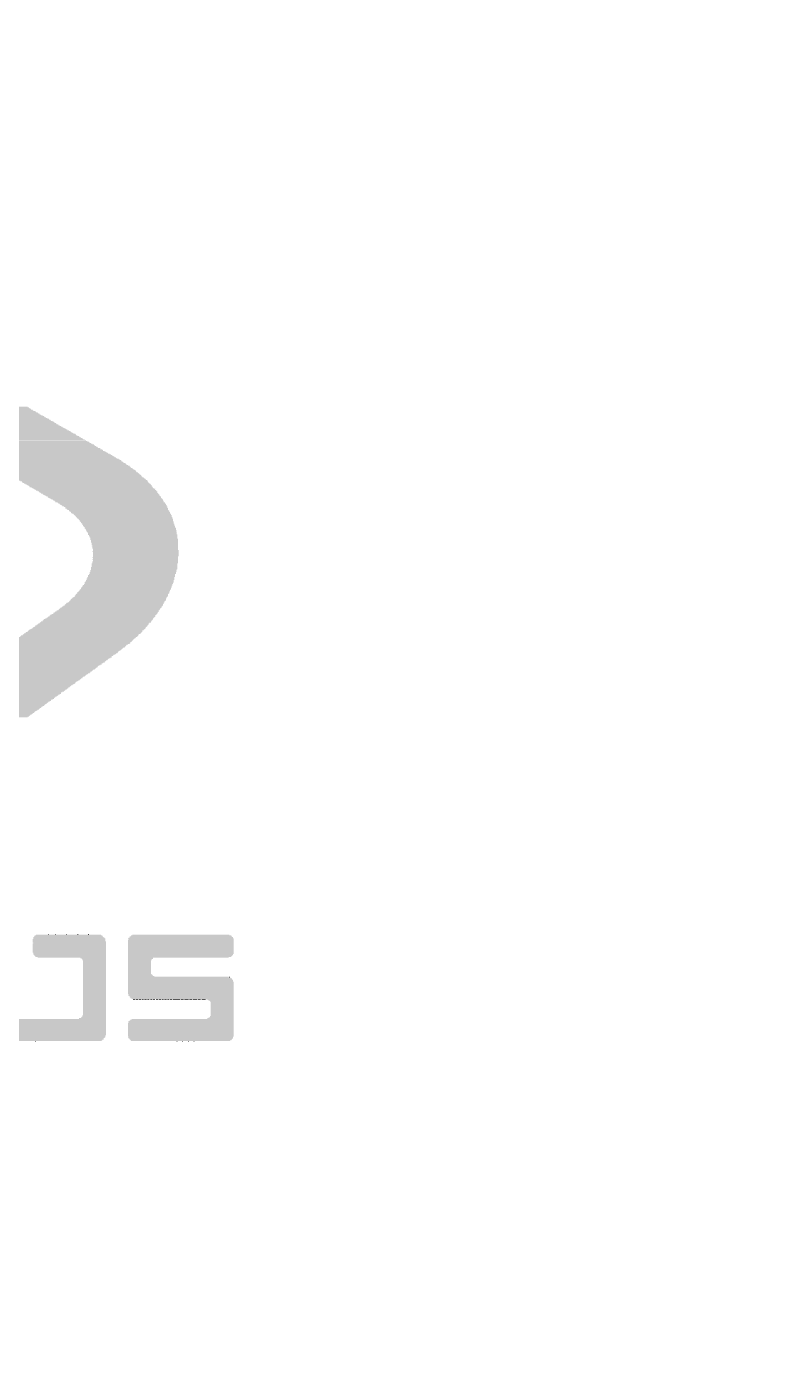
# Model space of a CAD drawing. Extents: x -10 to 136, y -30 to 100.
# Drawn here: x 91.99 to 95.94, y 59.96 to 67.13 of the extents above; entities that cross this region are included whole.
import ezdxf

# ---------------------------------------------------------------- set-up
doc = ezdxf.new("R2010")
doc.units = 0
for name, color, linetype in [('20', 7, 'CONTINUOUS'), ('25', 253, 'CONTINUOUS'), ('49', 253, 'CONTINUOUS')]:
    doc.layers.add(name, color=color, linetype=linetype)

# ---------------------------------------------------------------- blocks, each defined once
blk = doc.blocks.new('RECT')
blk.add_solid([(-0.5, -0.5), (0.5, -0.5), (-0.5, 0.5), (0.5, 0.5)])

msp = doc.modelspace()

# ---------------------------------------------------------------- linework, layer by layer
at = {"layer": '20'}
msp.add_arc((65.024, 49.5402), 47.752, 359.9877, 58.1884, dxfattribs=at)
at = {"layer": '49'}
for radius in [38.2532, 37.9738]:
    msp.add_circle((65.024, 49.53), radius, dxfattribs=at)

# ---------------------------------------------------------------- block references
at = {"layer": '25'}
for p, xscale, yscale in [((91.6324, 65.0951), 0.7162, 0.0038), ((91.6382, 65.0913), 0.7201, 0.0038), ((91.6439, 65.0875), 0.7163, 0.0038), ((91.6515, 65.0837), 0.7163, 0.0038), ((91.6572, 65.0799), 0.7201, 0.0038), ((91.6629, 65.0761), 0.7163, 0.0038), ((91.6724, 65.0723), 0.7201, 0.0038), ((91.6782, 65.0684), 0.7163, 0.0039), ((91.6857, 65.0646), 0.7163, 0.0038), ((91.6896, 65.0608), 0.7163, 0.0038), ((91.6972, 65.057), 0.7163, 0.0038), ((91.7028, 65.0532), 0.7201, 0.0038), ((91.7125, 65.0494), 0.7163, 0.0038), ((91.7182, 65.0456), 0.7201, 0.0038), ((91.7238, 65.0418), 0.7163, 0.0038), ((91.7296, 65.038), 0.7201, 0.0038), ((91.7371, 65.0342), 0.7201, 0.0038), ((91.7448, 65.0303), 0.72, 0.0039), ((91.7525, 65.0265), 0.7201, 0.0038), ((91.7563, 65.0227), 0.7201, 0.0038), ((91.7639, 65.0189), 0.7201, 0.0038), ((91.7715, 65.0151), 0.7201, 0.0038), ((91.7752, 65.0113), 0.7201, 0.0038), ((91.7829, 65.0075), 0.72, 0.0038), ((91.7887, 65.0037), 0.7163, 0.0038), ((91.7944, 64.9999), 0.7201, 0.0038), ((91.802, 64.9961), 0.7201, 0.0038), ((91.8096, 64.9922), 0.7201, 0.0039), ((91.8171, 64.9884), 0.7201, 0.0038), ((91.821, 64.9846), 0.72, 0.0038), ((91.8287, 64.9808), 0.7201, 0.0038), ((91.8363, 64.977), 0.7201, 0.0038), ((91.8439, 64.9732), 0.7201, 0.0038), ((91.8514, 64.9694), 0.7201, 0.0038), ((91.8552, 64.9656), 0.7277, 0.0038), ((91.8629, 64.9618), 0.7201, 0.0038), ((91.8687, 64.958), 0.7239, 0.0038), ((91.8744, 64.9541), 0.7201, 0.0039), ((91.8839, 64.9503), 0.7239, 0.0038), ((91.8895, 64.9465), 0.7201, 0.0038), ((91.8953, 64.9427), 0.7239, 0.0038), ((91.903, 64.9389), 0.7239, 0.0038), ((91.9087, 64.9351), 0.7201, 0.0038), ((91.9163, 64.9313), 0.7201, 0.0038), ((91.922, 64.9275), 0.7239, 0.0038), ((91.9276, 64.9237), 0.7201, 0.0038), ((91.9334, 64.9199), 0.7239, 0.0038), ((91.943, 64.916), 0.7201, 0.0039), ((91.9487, 64.9122), 0.7239, 0.0038), ((91.9563, 64.9084), 0.7239, 0.0038), ((91.9601, 64.9046), 0.7239, 0.0038), ((91.9677, 64.9008), 0.7239, 0.0038), ((91.9754, 64.897), 0.7239, 0.0038), ((91.9811, 64.8932), 0.7277, 0.0038), ((91.9887, 64.8894), 0.7201, 0.0038), ((91.9944, 64.8856), 0.7239, 0.0038), ((92.002, 64.8818), 0.7239, 0.0038), ((92.0058, 64.8779), 0.7239, 0.0039), ((92.0153, 64.8741), 0.7277, 0.0038), ((92.0192, 64.8703), 0.7201, 0.0038), ((92.0268, 64.8665), 0.7277, 0.0038), ((92.0325, 64.8627), 0.7239, 0.0038), ((92.0401, 64.8589), 0.7239, 0.0038), ((92.0477, 64.8551), 0.7239, 0.0038), ((92.0554, 64.8513), 0.7239, 0.0038), ((92.0592, 64.8475), 0.7239, 0.0038), ((92.0667, 64.8437), 0.7239, 0.0038), ((92.0725, 64.8398), 0.7277, 0.0039), ((92.082, 64.836), 0.7239, 0.0038), ((92.0877, 64.8322), 0.7278, 0.0038), ((92.0935, 64.8284), 0.7239, 0.0038), ((92.0992, 64.8246), 0.7277, 0.0038), ((92.1048, 64.8208), 0.7239, 0.0038), ((92.1144, 64.817), 0.7277, 0.0038), ((92.1201, 64.8132), 0.7239, 0.0038), ((92.1258, 64.8094), 0.7278, 0.0038), ((92.1316, 64.8056), 0.7239, 0.0038), ((92.1392, 64.8017), 0.7239, 0.0039), ((92.1449, 64.7979), 0.7201, 0.0038), ((92.1506, 64.7941), 0.7239, 0.0038), ((92.1562, 64.7903), 0.7201, 0.0038), ((92.16, 64.7865), 0.7201, 0.0038), ((92.1677, 64.7827), 0.7201, 0.0038), ((92.1754, 64.7789), 0.7201, 0.0038), ((92.181, 64.7751), 0.7163, 0.0038), ((92.1868, 64.7713), 0.7125, 0.0038), ((92.1925, 64.7675), 0.7163, 0.0038), ((92.1982, 64.7636), 0.7124, 0.0039), ((92.2039, 64.7598), 0.7162, 0.0038), ((92.2116, 64.756), 0.7087, 0.0038), ((92.2154, 64.7522), 0.7087, 0.0038), ((92.2211, 64.7484), 0.7049, 0.0038), ((92.2268, 64.7446), 0.7087, 0.0038), ((92.2325, 64.7408), 0.7048, 0.0038), ((92.2382, 64.737), 0.701, 0.0038), ((92.2439, 64.7332), 0.6972, 0.0038), ((92.2477, 64.7294), 0.6972, 0.0038), ((92.2534, 64.7255), 0.6934, 0.0039), ((92.2592, 64.7217), 0.6897, 0.0038), ((92.2668, 64.7179), 0.6896, 0.0038), ((92.2687, 64.7141), 0.6934, 0.0038), ((92.2763, 64.7103), 0.6858, 0.0038), ((92.2801, 64.7065), 0.6858, 0.0038), ((92.2877, 64.7027), 0.6858, 0.0038), ((92.2915, 64.6989), 0.6782, 0.0038), ((92.2973, 64.6951), 0.6743, 0.0038), ((92.3011, 64.6913), 0.6743, 0.0038), ((92.3068, 64.6874), 0.6706, 0.0039), ((92.3125, 64.6836), 0.6668, 0.0038), ((92.3182, 64.6798), 0.663, 0.0038), ((92.322, 64.676), 0.663, 0.0038), ((92.3259, 64.6722), 0.6553, 0.0038), ((92.3297, 64.6684), 0.6553, 0.0038), ((92.3372, 64.6646), 0.6477, 0.0038), ((92.3411, 64.6608), 0.6477, 0.0038), ((92.3487, 64.657), 0.6477, 0.0038), ((92.3525, 64.6532), 0.64, 0.0038), ((92.3563, 64.6493), 0.64, 0.0039), ((92.3621, 64.6455), 0.6363, 0.0038), ((92.3678, 64.6417), 0.6325, 0.0038), ((92.3715, 64.6379), 0.6249, 0.0038), ((92.3753, 64.6341), 0.6249, 0.0038), ((92.3811, 64.6303), 0.621, 0.0038), ((92.3849, 64.6265), 0.621, 0.0038), ((92.3887, 64.6227), 0.6134, 0.0038), ((92.3944, 64.6189), 0.6096, 0.0038), ((92.4001, 64.6151), 0.6058, 0.0038), ((92.402, 64.6112), 0.602, 0.0039), ((92.4078, 64.6074), 0.5981, 0.0038), ((92.4134, 64.6036), 0.5943, 0.0038), ((92.4192, 64.5998), 0.5905, 0.0038), ((92.4211, 64.596), 0.5867, 0.0038), ((92.4268, 64.5922), 0.583, 0.0038), ((92.4287, 64.5884), 0.5792, 0.0038), ((92.4383, 64.5846), 0.5753, 0.0038), ((92.4402, 64.5808), 0.5715, 0.0038), ((92.4459, 64.577), 0.5677, 0.0038), ((92.4477, 64.5731), 0.5639, 0.0039), ((92.4535, 64.5693), 0.5601, 0.0038), ((92.4554, 64.5655), 0.5563, 0.0038), ((92.4611, 64.5617), 0.5524, 0.0038), ((92.4649, 64.5579), 0.5448, 0.0038), ((92.4668, 64.5541), 0.5486, 0.0038), ((92.4706, 64.5503), 0.541, 0.0038), ((92.4725, 64.5465), 0.5372, 0.0038), ((92.4782, 64.5427), 0.5334, 0.0038), ((92.4801, 64.5389), 0.5372, 0.0038), ((92.4839, 64.535), 0.5296, 0.0039), ((92.4878, 64.5312), 0.5295, 0.0038), ((92.4896, 64.5274), 0.5257, 0.0038), ((92.4954, 64.5236), 0.522, 0.0038), ((92.4973, 64.5198), 0.5182, 0.0038), ((92.5011, 64.516), 0.5182, 0.0038), ((92.503, 64.5122), 0.5144, 0.0038), ((92.5049, 64.5084), 0.5106, 0.0038), ((92.5087, 64.5046), 0.5106, 0.0038), ((92.5106, 64.5008), 0.5068, 0.0038), ((92.5145, 64.4969), 0.5067, 0.0039), ((92.5164, 64.4931), 0.5029, 0.0038), ((92.5183, 64.4893), 0.4991, 0.0038), ((92.5183, 64.4855), 0.4991, 0.0038), ((92.5221, 64.4817), 0.4991, 0.0038), ((92.5239, 64.4779), 0.4953, 0.0038), ((92.5259, 64.4741), 0.4915, 0.0038), ((92.5297, 64.4703), 0.4915, 0.0038), ((92.5297, 64.4665), 0.4915, 0.0038), ((92.5316, 64.4627), 0.4877, 0.0038), ((92.5335, 64.4588), 0.4915, 0.0039), ((92.5354, 64.455), 0.4877, 0.0038), ((92.5373, 64.4512), 0.4839, 0.0038), ((92.5392, 64.4474), 0.4877, 0.0038), ((92.5411, 64.4436), 0.4838, 0.0038), ((92.543, 64.4398), 0.48, 0.0038), ((92.5449, 64.436), 0.4838, 0.0038), ((92.5449, 64.4322), 0.4762, 0.0038), ((92.5468, 64.4284), 0.48, 0.0038), ((92.5487, 64.4246), 0.4762, 0.0038), ((92.5506, 64.4207), 0.4724, 0.0039), ((92.5506, 64.4169), 0.4724, 0.0038), ((92.5525, 64.4131), 0.4762, 0.0038), ((92.5544, 64.4093), 0.4724, 0.0038), ((92.5544, 64.4055), 0.4724, 0.0038), ((92.5563, 64.4017), 0.4686, 0.0038), ((92.5563, 64.3979), 0.4686, 0.0038), ((92.5582, 64.3941), 0.4648, 0.0038), ((92.5602, 64.3903), 0.4687, 0.0038), ((92.5602, 64.3865), 0.4687, 0.0038), ((92.562, 64.3826), 0.4649, 0.0039), ((92.562, 64.3788), 0.4649, 0.0038), ((92.562, 64.375), 0.4649, 0.0038), ((92.562, 64.3712), 0.4649, 0.0038), ((92.564, 64.3674), 0.4611, 0.0038), ((92.564, 64.3636), 0.4611, 0.0038), ((92.564, 64.3598), 0.4611, 0.0038), ((92.564, 64.3522), 0.4611, 0.0038), ((92.5659, 64.356), 0.4572, 0.0038), ((92.5659, 64.3484), 0.4572, 0.0038), ((92.5659, 64.3445), 0.4572, 0.0039), ((92.5659, 64.3407), 0.4572, 0.0038), ((92.5678, 64.3217), 0.461, 0.0038), ((92.5659, 64.2912), 0.4572, 0.0038), ((92.5659, 64.2798), 0.4572, 0.0038), ((92.5678, 64.3369), 0.4534, 0.0038), ((92.5678, 64.3331), 0.4534, 0.0038), ((92.5697, 64.3293), 0.4572, 0.0038), ((92.5697, 64.3255), 0.4572, 0.0038), ((92.5697, 64.3179), 0.4572, 0.0038), ((92.5697, 64.3141), 0.4572, 0.0038), ((92.5697, 64.3103), 0.4572, 0.0038), ((92.5697, 64.3064), 0.4572, 0.0039), ((92.5697, 64.3026), 0.4572, 0.0038), ((92.5697, 64.2988), 0.4572, 0.0038), ((92.5678, 64.295), 0.4534, 0.0038), ((92.5678, 64.2874), 0.4534, 0.0038), ((92.5678, 64.2836), 0.4534, 0.0038), ((92.5678, 64.276), 0.4534, 0.0038), ((92.5525, 64.2112), 0.461, 0.0038), ((92.5525, 64.2074), 0.461, 0.0038), ((92.5525, 64.2036), 0.461, 0.0038), ((92.5563, 64.2226), 0.461, 0.0038), ((92.5544, 64.2188), 0.4572, 0.0038), ((92.5563, 64.215), 0.461, 0.0038), ((92.5601, 64.2379), 0.461, 0.0038), ((92.5601, 64.2341), 0.461, 0.0038), ((92.5601, 64.2302), 0.461, 0.0039), ((92.5582, 64.2264), 0.4572, 0.0038), ((92.562, 64.2569), 0.4572, 0.0038), ((92.562, 64.2531), 0.4572, 0.0038), ((92.562, 64.2493), 0.4572, 0.0038), ((92.562, 64.2455), 0.4572, 0.0038), ((92.562, 64.2417), 0.4572, 0.0038), ((92.5659, 64.2683), 0.4572, 0.0039), ((92.5659, 64.2645), 0.4572, 0.0038), ((92.5659, 64.2607), 0.4572, 0.0038), ((92.5678, 64.2722), 0.4534, 0.0038), ((92.5202, 64.1312), 0.4801, 0.0038), ((92.5221, 64.1388), 0.4763, 0.0038), ((92.5221, 64.135), 0.4763, 0.0038), ((92.5259, 64.1426), 0.4763, 0.0038), ((92.5277, 64.1464), 0.4725, 0.0038), ((92.5335, 64.1579), 0.4763, 0.0038), ((92.5316, 64.154), 0.4725, 0.0039), ((92.5316, 64.1502), 0.4725, 0.0038), ((92.5354, 64.1617), 0.4724, 0.0038), ((92.5373, 64.1693), 0.4686, 0.0038), ((92.5373, 64.1655), 0.4686, 0.0038), ((92.5411, 64.1769), 0.4686, 0.0038), ((92.5411, 64.1731), 0.4686, 0.0038), ((92.543, 64.1845), 0.4648, 0.0038), ((92.543, 64.1807), 0.4648, 0.0038), ((92.5468, 64.196), 0.4648, 0.0038), ((92.5468, 64.1921), 0.4648, 0.0039), ((92.5468, 64.1883), 0.4648, 0.0038), ((92.5487, 64.1998), 0.461, 0.0038), ((92.4744, 64.0626), 0.5106, 0.0038), ((92.4764, 64.0664), 0.5067, 0.0038), ((92.4783, 64.0702), 0.5029, 0.0038), ((92.4821, 64.074), 0.5029, 0.0038), ((92.484, 64.0778), 0.4991, 0.0039), ((92.4896, 64.0817), 0.4953, 0.0038), ((92.4916, 64.0855), 0.4991, 0.0038), ((92.4935, 64.0893), 0.4953, 0.0038), ((92.4954, 64.0931), 0.4915, 0.0038), ((92.4992, 64.0969), 0.4915, 0.0038), ((92.5029, 64.1045), 0.4915, 0.0038), ((92.5029, 64.1007), 0.4915, 0.0038), ((92.5049, 64.1083), 0.4876, 0.0038), ((92.5087, 64.1121), 0.4876, 0.0038), ((92.5106, 64.1159), 0.4838, 0.0039), ((92.5145, 64.1198), 0.4839, 0.0038), ((92.5164, 64.1274), 0.4801, 0.0038), ((92.5164, 64.1236), 0.4801, 0.0038), ((92.4059, 63.994), 0.5563, 0.0038), ((92.4059, 63.9902), 0.5563, 0.0038), ((92.4116, 63.9978), 0.5525, 0.0038), ((92.4154, 64.0016), 0.5525, 0.0039), ((92.4192, 64.0055), 0.5448, 0.0038), ((92.4249, 64.0093), 0.541, 0.0038), ((92.4287, 64.0131), 0.541, 0.0038), ((92.4306, 64.0169), 0.5372, 0.0038), ((92.4344, 64.0207), 0.5372, 0.0038), ((92.4401, 64.0245), 0.5334, 0.0038), ((92.442, 64.0283), 0.5296, 0.0038), ((92.4458, 64.0321), 0.5296, 0.0038), ((92.4515, 64.0359), 0.5257, 0.0038), ((92.4535, 64.0397), 0.5219, 0.0039), ((92.4573, 64.0436), 0.522, 0.0038), ((92.4592, 64.0474), 0.5182, 0.0038), ((92.4649, 64.0512), 0.5144, 0.0038), ((92.4668, 64.055), 0.5106, 0.0038), ((92.4706, 64.0588), 0.5106, 0.0038), ((92.322, 63.9178), 0.602, 0.0038), ((92.3277, 63.9216), 0.5982, 0.0038), ((92.3316, 63.9255), 0.5981, 0.0039), ((92.3372, 63.9293), 0.5943, 0.0038), ((92.3411, 63.9331), 0.5943, 0.0038), ((92.343, 63.9369), 0.5905, 0.0038), ((92.3487, 63.9407), 0.5868, 0.0038), ((92.3544, 63.9445), 0.5906, 0.0038), ((92.3563, 63.9483), 0.5868, 0.0038), ((92.3621, 63.9521), 0.5829, 0.0038), ((92.3659, 63.9559), 0.5829, 0.0038), ((92.3697, 63.9597), 0.5829, 0.0038), ((92.3735, 63.9636), 0.5753, 0.0039), ((92.3792, 63.9674), 0.5715, 0.0038), ((92.383, 63.9712), 0.5715, 0.0038), ((92.3868, 63.975), 0.5715, 0.0038), ((92.3906, 63.9788), 0.5638, 0.0038), ((92.3944, 63.9826), 0.5638, 0.0038), ((92.4002, 63.9864), 0.5601, 0.0038), ((92.2344, 63.8454), 0.6324, 0.0038), ((92.2401, 63.8493), 0.6286, 0.0039), ((92.2439, 63.8531), 0.6286, 0.0038), ((92.2477, 63.8569), 0.6286, 0.0038), ((92.2535, 63.8607), 0.6249, 0.0038), ((92.2572, 63.8645), 0.6249, 0.0038), ((92.2649, 63.8683), 0.6249, 0.0038), ((92.2687, 63.8721), 0.6248, 0.0038), ((92.2744, 63.8759), 0.621, 0.0038), ((92.2763, 63.8797), 0.6172, 0.0038), ((92.282, 63.8835), 0.621, 0.0038), ((92.2877, 63.8874), 0.6172, 0.0039), ((92.2915, 63.8912), 0.6172, 0.0038), ((92.2973, 63.895), 0.6135, 0.0038), ((92.2992, 63.8988), 0.6096, 0.0038), ((92.3049, 63.9026), 0.6134, 0.0038), ((92.3106, 63.9064), 0.6096, 0.0038), ((92.3163, 63.9102), 0.6058, 0.0038), ((92.3182, 63.914), 0.602, 0.0038), ((92.1373, 63.7731), 0.6439, 0.0039), ((92.1429, 63.7769), 0.6401, 0.0038), ((92.1487, 63.7807), 0.6439, 0.0038), ((92.1525, 63.7845), 0.6439, 0.0038), ((92.1582, 63.7883), 0.6401, 0.0038), ((92.162, 63.7921), 0.64, 0.0038), ((92.1697, 63.7959), 0.6401, 0.0038), ((92.1735, 63.7997), 0.6401, 0.0038), ((92.1773, 63.8035), 0.6401, 0.0038), ((92.183, 63.8073), 0.6363, 0.0038), ((92.1887, 63.8112), 0.6401, 0.0039), ((92.1944, 63.815), 0.6363, 0.0038), ((92.202, 63.8226), 0.6362, 0.0038), ((92.2001, 63.8188), 0.6324, 0.0038), ((92.2097, 63.8264), 0.6363, 0.0038), ((92.2173, 63.8302), 0.6363, 0.0038), ((92.2211, 63.834), 0.6363, 0.0038), ((92.2229, 63.8378), 0.6325, 0.0038), ((92.2306, 63.8416), 0.6325, 0.0038), ((92.0401, 63.7045), 0.6477, 0.0038), ((92.0457, 63.7083), 0.6439, 0.0038), ((92.0496, 63.7121), 0.6438, 0.0038), ((92.0573, 63.7159), 0.6439, 0.0038), ((92.063, 63.7197), 0.6477, 0.0038), ((92.0649, 63.7235), 0.6439, 0.0038), ((92.0725, 63.7273), 0.6439, 0.0038), ((92.08, 63.7311), 0.6439, 0.0038), ((92.0838, 63.735), 0.6439, 0.0039), ((92.0896, 63.7388), 0.64, 0.0038), ((92.0954, 63.7426), 0.6439, 0.0038), ((92.0992, 63.7464), 0.6439, 0.0038), ((92.1048, 63.7502), 0.6401, 0.0038), ((92.1106, 63.754), 0.6439, 0.0038), ((92.1163, 63.7578), 0.6477, 0.0038), ((92.1201, 63.7616), 0.6401, 0.0038), ((92.1258, 63.7654), 0.6438, 0.0038), ((92.1316, 63.7692), 0.6401, 0.0038), ((91.9373, 63.6321), 0.6477, 0.0038), ((91.9449, 63.6359), 0.6477, 0.0038), ((91.9506, 63.6397), 0.6439, 0.0038), ((91.9544, 63.6435), 0.6439, 0.0038), ((91.9601, 63.6473), 0.6477, 0.0038), ((91.9657, 63.6511), 0.6439, 0.0038), ((91.9715, 63.6549), 0.6477, 0.0038), ((91.9772, 63.6588), 0.6439, 0.0039), ((91.9811, 63.6626), 0.6439, 0.0038), ((91.9868, 63.6664), 0.6477, 0.0038), ((91.9925, 63.6702), 0.6439, 0.0038), ((91.9982, 63.674), 0.6477, 0.0038), ((92.0038, 63.6778), 0.6439, 0.0038), ((92.0096, 63.6816), 0.6477, 0.0038), ((92.0135, 63.6854), 0.6477, 0.0038), ((92.0192, 63.6892), 0.6439, 0.0038), ((92.0249, 63.693), 0.6477, 0.0038), ((92.0306, 63.6969), 0.6439, 0.0039), ((92.0344, 63.7007), 0.6439, 0.0038), ((91.8381, 63.5597), 0.6477, 0.0038), ((91.8439, 63.5635), 0.6515, 0.0038), ((91.8458, 63.5673), 0.6477, 0.0038), ((91.8534, 63.5711), 0.6477, 0.0038), ((91.8591, 63.5749), 0.6516, 0.0038), ((91.8649, 63.5787), 0.6477, 0.0038), ((91.8744, 63.5864), 0.6515, 0.0038), ((91.8706, 63.5826), 0.6439, 0.0039), ((91.8801, 63.5902), 0.6477, 0.0038), ((91.8858, 63.594), 0.6439, 0.0038), ((91.8915, 63.5978), 0.6477, 0.0038), ((91.8953, 63.6016), 0.6477, 0.0038), ((91.901, 63.6054), 0.6439, 0.0038), ((91.9068, 63.6092), 0.6477, 0.0038), ((91.9106, 63.613), 0.6477, 0.0038), ((91.9182, 63.6168), 0.6477, 0.0038), ((91.922, 63.6207), 0.6477, 0.0039), ((91.9276, 63.6245), 0.6439, 0.0038), ((91.9334, 63.6283), 0.6477, 0.0038), ((91.7371, 63.4873), 0.6515, 0.0038), ((91.7409, 63.4911), 0.6515, 0.0038), ((91.7448, 63.4949), 0.6516, 0.0038), ((91.7525, 63.4987), 0.6515, 0.0038), ((91.7582, 63.5025), 0.6477, 0.0038), ((91.7619, 63.5064), 0.6477, 0.0039), ((91.7677, 63.5102), 0.6515, 0.0038), ((91.7734, 63.514), 0.6477, 0.0038), ((91.7772, 63.5178), 0.6477, 0.0038), ((91.7829, 63.5216), 0.6516, 0.0038), ((91.7906, 63.5254), 0.6515, 0.0038), ((91.7925, 63.5292), 0.6477, 0.0038), ((91.7982, 63.533), 0.6515, 0.0038), ((91.8058, 63.5368), 0.6515, 0.0038), ((91.8115, 63.5406), 0.6477, 0.0038), ((91.8153, 63.5445), 0.6477, 0.0039), ((91.821, 63.5483), 0.6516, 0.0038), ((91.8268, 63.5521), 0.6477, 0.0038), ((91.8306, 63.5559), 0.6477, 0.0038), ((91.6647, 63.4378), 0.6515, 0.0038), ((91.6705, 63.4416), 0.6554, 0.0038), ((91.6763, 63.4454), 0.6515, 0.0038), ((91.6801, 63.4492), 0.6515, 0.0038), ((91.6857, 63.453), 0.6553, 0.0038), ((91.6915, 63.4568), 0.6515, 0.0038), ((91.699, 63.4606), 0.6515, 0.0038), ((91.7028, 63.4644), 0.6515, 0.0038), ((91.7087, 63.4683), 0.6477, 0.0039), ((91.7144, 63.4721), 0.6515, 0.0038), ((91.7182, 63.4759), 0.6515, 0.0038), ((91.7258, 63.4797), 0.6515, 0.0038), ((91.7296, 63.4835), 0.6515, 0.0038), ((92.2096, 62.2681), 0.362, 0.0038), ((92.2097, 62.2719), 0.3467, 0.0038), ((92.1029, 62.2757), 0.0038, 0.0038), ((92.141, 62.2757), 0.0038, 0.0038), ((92.1982, 62.2757), 0.0038, 0.0038), ((92.2592, 62.2757), 0.0039, 0.0038), ((92.3163, 62.2757), 0.0038, 0.0038), ((92.8116, 62.2681), 0.5372, 0.0038), ((92.8097, 62.2719), 0.5182, 0.0038), ((92.2115, 62.2491), 0.3886, 0.0039), ((92.2115, 62.2452), 0.3886, 0.0038), ((92.2115, 62.2414), 0.3886, 0.0038), ((92.2134, 62.2376), 0.3924, 0.0038), ((92.2134, 62.2338), 0.3924, 0.0038), ((92.2134, 62.2262), 0.3924, 0.0038), ((92.2134, 62.2224), 0.3924, 0.0038), ((92.2134, 62.2186), 0.3924, 0.0038), ((92.2134, 62.2148), 0.3924, 0.0038), ((92.2134, 62.211), 0.3924, 0.0039), ((92.2134, 62.2071), 0.3924, 0.0038), ((92.2134, 62.2033), 0.3924, 0.0038), ((92.2134, 62.1995), 0.3924, 0.0038), ((92.2096, 62.2605), 0.3772, 0.0038), ((92.2115, 62.2567), 0.381, 0.0038), ((92.2134, 62.2529), 0.3848, 0.0038), ((92.2153, 62.23), 0.3886, 0.0038), ((92.2096, 62.2643), 0.3696, 0.0038), ((92.8097, 62.2529), 0.5638, 0.0038), ((92.8097, 62.2452), 0.5638, 0.0038), ((92.8097, 62.2414), 0.5638, 0.0038), ((92.8097, 62.2376), 0.5638, 0.0038), ((92.8097, 62.2338), 0.5638, 0.0038), ((92.8097, 62.23), 0.5638, 0.0038), ((92.8097, 62.2262), 0.5638, 0.0038), ((92.8097, 62.2224), 0.5638, 0.0038), ((92.8097, 62.2186), 0.5638, 0.0038), ((92.8097, 62.2148), 0.5638, 0.0038), ((92.8097, 62.211), 0.5638, 0.0039), ((92.8097, 62.2071), 0.5638, 0.0038), ((92.8097, 62.2033), 0.5638, 0.0038), ((92.8097, 62.1995), 0.5638, 0.0038), ((92.8097, 62.2567), 0.5562, 0.0038), ((92.8116, 62.2491), 0.56, 0.0039), ((92.8097, 62.2643), 0.5486, 0.0038), ((92.8116, 62.2605), 0.5524, 0.0038), ((92.2134, 62.1957), 0.3924, 0.0038), ((92.2134, 62.1919), 0.3924, 0.0038), ((92.2134, 62.1881), 0.3924, 0.0038), ((92.2134, 62.1843), 0.3924, 0.0038), ((92.2134, 62.1805), 0.3924, 0.0038), ((92.2153, 62.1767), 0.3886, 0.0038), ((92.2153, 62.1729), 0.3886, 0.0039), ((92.2153, 62.169), 0.3886, 0.0038), ((92.2172, 62.1652), 0.3848, 0.0038), ((92.2191, 62.1614), 0.381, 0.0038), ((92.2211, 62.1576), 0.3771, 0.0038), ((92.2268, 62.1538), 0.3657, 0.0038), ((92.3411, 62.15), 0.1371, 0.0038), ((92.3449, 62.1462), 0.1295, 0.0038), ((92.3468, 62.1424), 0.1257, 0.0038), ((92.3468, 62.1386), 0.1257, 0.0038), ((92.3487, 62.1348), 0.1219, 0.0039), ((92.3487, 62.1309), 0.1219, 0.0038), ((92.3487, 62.1271), 0.1219, 0.0038), ((92.8097, 62.1957), 0.5638, 0.0038), ((92.8097, 62.1919), 0.5638, 0.0038), ((92.8097, 62.1881), 0.5638, 0.0038), ((92.8097, 62.1843), 0.5638, 0.0038), ((92.8097, 62.1805), 0.5638, 0.0038), ((92.8097, 62.1767), 0.5638, 0.0038), ((92.8097, 62.1729), 0.5638, 0.0039), ((92.8078, 62.169), 0.56, 0.0038), ((92.8078, 62.1652), 0.56, 0.0038), ((92.8059, 62.1614), 0.5562, 0.0038), ((92.804, 62.1576), 0.5524, 0.0038), ((92.7964, 62.1538), 0.5372, 0.0038), ((92.5945, 62.15), 0.1333, 0.0038), ((92.5945, 62.1462), 0.1333, 0.0038), ((92.5907, 62.1424), 0.1257, 0.0038), ((92.5907, 62.1386), 0.1257, 0.0038), ((92.5888, 62.1348), 0.1219, 0.0039), ((92.5888, 62.1309), 0.1219, 0.0038), ((92.5888, 62.1271), 0.1219, 0.0038), ((92.3487, 62.1233), 0.1219, 0.0038), ((92.3487, 62.1195), 0.1219, 0.0038), ((92.3487, 62.1157), 0.1219, 0.0038), ((92.3487, 62.1119), 0.1219, 0.0038), ((92.3487, 62.1081), 0.1219, 0.0038), ((92.3487, 62.1043), 0.1219, 0.0038), ((92.3487, 62.1005), 0.1219, 0.0038), ((92.3487, 62.0967), 0.1219, 0.0039), ((92.3487, 62.0928), 0.1219, 0.0038), ((92.3487, 62.089), 0.1219, 0.0038), ((92.3487, 62.0852), 0.1219, 0.0038), ((92.3487, 62.0814), 0.1219, 0.0038), ((92.3487, 62.0776), 0.1219, 0.0038), ((92.3487, 62.0738), 0.1219, 0.0038), ((92.3487, 62.07), 0.1219, 0.0038), ((92.3487, 62.0662), 0.1219, 0.0038), ((92.3487, 62.0624), 0.1219, 0.0038), ((92.3487, 62.0586), 0.1219, 0.0039), ((92.3487, 62.0547), 0.1219, 0.0038), ((92.5888, 62.1233), 0.1219, 0.0038), ((92.5888, 62.1195), 0.1219, 0.0038), ((92.5888, 62.1157), 0.1219, 0.0038), ((92.5888, 62.1119), 0.1219, 0.0038), ((92.5888, 62.1081), 0.1219, 0.0038), ((92.5888, 62.1043), 0.1219, 0.0038), ((92.5888, 62.1005), 0.1219, 0.0038), ((92.5888, 62.0967), 0.1219, 0.0039), ((92.5888, 62.0928), 0.1219, 0.0038), ((92.5888, 62.089), 0.1219, 0.0038), ((92.5888, 62.0852), 0.1219, 0.0038), ((92.5888, 62.0814), 0.1219, 0.0038), ((92.5888, 62.0776), 0.1219, 0.0038), ((92.5888, 62.0738), 0.1219, 0.0038), ((92.5888, 62.07), 0.1219, 0.0038), ((92.5888, 62.0662), 0.1219, 0.0038), ((92.5907, 62.0624), 0.1257, 0.0038), ((92.5926, 62.0586), 0.1295, 0.0039), ((92.5945, 62.0547), 0.1333, 0.0038), ((92.3487, 62.0509), 0.1219, 0.0038), ((92.3487, 62.0471), 0.1219, 0.0038), ((92.3487, 62.0433), 0.1219, 0.0038), ((92.3487, 62.0395), 0.1219, 0.0038), ((92.3487, 62.0357), 0.1219, 0.0038), ((92.3487, 62.0319), 0.1219, 0.0038), ((92.3487, 62.0281), 0.1219, 0.0038), ((92.3487, 62.0243), 0.1219, 0.0038), ((92.3487, 62.0205), 0.1219, 0.0039), ((92.3487, 62.0166), 0.1219, 0.0038), ((92.3487, 62.0128), 0.1219, 0.0038), ((92.3487, 62.009), 0.1219, 0.0038), ((92.3487, 62.0052), 0.1219, 0.0038), ((92.3487, 62.0014), 0.1219, 0.0038), ((92.3487, 61.9976), 0.1219, 0.0038), ((92.3487, 61.9938), 0.1219, 0.0038), ((92.3487, 61.99), 0.1219, 0.0038), ((92.3487, 61.9862), 0.1219, 0.0038), ((92.3487, 61.9824), 0.1219, 0.0039), ((92.7964, 62.0471), 0.5372, 0.0038), ((92.8021, 62.0433), 0.5486, 0.0038), ((92.8059, 62.0395), 0.5562, 0.0038), ((92.8059, 62.0357), 0.5562, 0.0038), ((92.8078, 62.0319), 0.56, 0.0038), ((92.8078, 62.0281), 0.56, 0.0038), ((92.8078, 62.0243), 0.56, 0.0038), ((92.8097, 62.0205), 0.5638, 0.0039), ((92.8097, 62.0166), 0.5638, 0.0038), ((92.8097, 62.0128), 0.5638, 0.0038), ((92.8097, 62.009), 0.5638, 0.0038), ((92.8097, 62.0052), 0.5638, 0.0038), ((92.8097, 62.0014), 0.5638, 0.0038), ((92.8097, 61.9976), 0.5638, 0.0038), ((92.8097, 61.9938), 0.5638, 0.0038), ((92.8097, 61.99), 0.5638, 0.0038), ((92.8097, 61.9862), 0.5638, 0.0038), ((92.8097, 61.9824), 0.5638, 0.0039), ((92.5983, 62.0509), 0.1409, 0.0038), ((93.0707, 62.0471), 0.0038, 0.0038), ((92.3487, 61.9785), 0.1219, 0.0038), ((92.3487, 61.9747), 0.1219, 0.0038), ((92.3487, 61.9709), 0.1219, 0.0038), ((92.3487, 61.9671), 0.1219, 0.0038), ((92.3487, 61.9633), 0.1219, 0.0038), ((92.3487, 61.9595), 0.1219, 0.0038), ((92.3487, 61.9557), 0.1219, 0.0038), ((92.3487, 61.9519), 0.1219, 0.0038), ((92.3487, 61.9481), 0.1219, 0.0038), ((92.3487, 61.9443), 0.1219, 0.0039), ((92.3487, 61.9404), 0.1219, 0.0038), ((92.3487, 61.9366), 0.1219, 0.0038), ((92.3487, 61.9328), 0.1219, 0.0038), ((92.3487, 61.929), 0.1219, 0.0038), ((92.3487, 61.9252), 0.1219, 0.0038), ((92.3487, 61.9214), 0.1219, 0.0038), ((92.3487, 61.9176), 0.1219, 0.0038), ((92.3487, 61.9138), 0.1219, 0.0038), ((92.3487, 61.91), 0.1219, 0.0038), ((92.8097, 61.9785), 0.5638, 0.0038), ((92.8097, 61.9747), 0.5638, 0.0038), ((92.8097, 61.9709), 0.5638, 0.0038), ((92.8097, 61.9671), 0.5638, 0.0038), ((92.8097, 61.9633), 0.5638, 0.0038), ((92.8097, 61.9595), 0.5638, 0.0038), ((92.8097, 61.9519), 0.5638, 0.0038), ((92.8116, 61.9557), 0.56, 0.0038), ((92.8116, 61.9481), 0.56, 0.0038), ((92.8135, 61.9443), 0.5562, 0.0039), ((92.8135, 61.9404), 0.5562, 0.0038), ((92.8154, 61.9366), 0.5524, 0.0038), ((92.8192, 61.9328), 0.5448, 0.0038), ((92.5602, 61.929), 0.0115, 0.0038), ((92.5754, 61.929), 0.0114, 0.0038), ((92.5906, 61.929), 0.0114, 0.0038), ((92.6059, 61.929), 0.0115, 0.0038), ((92.6211, 61.929), 0.0114, 0.0038), ((92.6364, 61.929), 0.0115, 0.0038), ((92.6516, 61.929), 0.0114, 0.0038), ((92.6668, 61.929), 0.0114, 0.0038), ((92.6821, 61.929), 0.0115, 0.0038), ((92.6973, 61.929), 0.0114, 0.0038), ((92.7126, 61.929), 0.0115, 0.0038), ((92.7278, 61.929), 0.0114, 0.0038), ((92.743, 61.929), 0.0114, 0.0038), ((92.7583, 61.929), 0.0115, 0.0038), ((92.7869, 61.929), 0.0381, 0.0038), ((92.8173, 61.929), 0.0152, 0.0038), ((92.8402, 61.929), 0.0229, 0.0038), ((92.8631, 61.929), 0.0153, 0.0038), ((92.8859, 61.929), 0.0228, 0.0038), ((92.9087, 61.929), 0.0153, 0.0038), ((92.9316, 61.929), 0.0228, 0.0038), ((93.0192, 61.929), 0.1447, 0.0038), ((93.023, 61.9252), 0.1371, 0.0038), ((93.0269, 61.9214), 0.1295, 0.0038), ((93.0288, 61.9176), 0.1257, 0.0038), ((93.0307, 61.9138), 0.1219, 0.0038), ((93.0307, 61.91), 0.1219, 0.0038), ((92.3468, 61.8414), 0.1257, 0.0038), ((92.3487, 61.9062), 0.1219, 0.0039), ((92.3487, 61.9023), 0.1219, 0.0038), ((92.3487, 61.8985), 0.1219, 0.0038), ((92.3487, 61.8947), 0.1219, 0.0038), ((92.3487, 61.8909), 0.1219, 0.0038), ((92.3487, 61.8871), 0.1219, 0.0038), ((92.3487, 61.8833), 0.1219, 0.0038), ((92.3487, 61.8795), 0.1219, 0.0038), ((92.3487, 61.8757), 0.1219, 0.0038), ((92.3487, 61.8719), 0.1219, 0.0038), ((92.3487, 61.8681), 0.1219, 0.0039), ((92.3487, 61.8642), 0.1219, 0.0038), ((92.3487, 61.8604), 0.1219, 0.0038), ((92.3487, 61.8566), 0.1219, 0.0038), ((92.3487, 61.8528), 0.1219, 0.0038), ((92.3487, 61.849), 0.1219, 0.0038), ((92.3487, 61.8452), 0.1219, 0.0038), ((93.0307, 61.9062), 0.1219, 0.0039), ((93.0307, 61.9023), 0.1219, 0.0038), ((93.0307, 61.8985), 0.1219, 0.0038), ((93.0307, 61.8947), 0.1219, 0.0038), ((93.0307, 61.8909), 0.1219, 0.0038), ((93.0307, 61.8871), 0.1219, 0.0038), ((93.0307, 61.8833), 0.1219, 0.0038), ((93.0307, 61.8795), 0.1219, 0.0038), ((93.0307, 61.8757), 0.1219, 0.0038), ((93.0307, 61.8719), 0.1219, 0.0038), ((93.0307, 61.8681), 0.1219, 0.0039), ((93.0307, 61.8642), 0.1219, 0.0038), ((93.0307, 61.8604), 0.1219, 0.0038), ((93.0307, 61.8566), 0.1219, 0.0038), ((93.0307, 61.8528), 0.1219, 0.0038), ((93.0307, 61.849), 0.1219, 0.0038), ((93.0307, 61.8452), 0.1219, 0.0038), ((93.0307, 61.8414), 0.1219, 0.0038), ((92.1239, 61.8223), 0.5715, 0.0038), ((92.1239, 61.8185), 0.5715, 0.0038), ((92.1239, 61.8147), 0.5715, 0.0038), ((92.1239, 61.8109), 0.5715, 0.0038), ((92.1239, 61.8071), 0.5715, 0.0038), ((92.1239, 61.8033), 0.5715, 0.0038), ((92.1239, 61.7995), 0.5715, 0.0038), ((92.1239, 61.7957), 0.5715, 0.0038), ((92.1239, 61.7919), 0.5715, 0.0039), ((92.1239, 61.788), 0.5715, 0.0038), ((92.1239, 61.7842), 0.5715, 0.0038), ((92.1239, 61.7804), 0.5715, 0.0038), ((92.1239, 61.7766), 0.5715, 0.0038), ((92.1239, 61.7728), 0.5715, 0.0038), ((92.1239, 61.769), 0.5715, 0.0038), ((92.3372, 61.8261), 0.1447, 0.0038), ((92.343, 61.83), 0.1333, 0.0039), ((92.3449, 61.8338), 0.1295, 0.0038), ((92.3468, 61.8376), 0.1257, 0.0038), ((92.8097, 61.8071), 0.5638, 0.0038), ((92.8097, 61.7995), 0.5638, 0.0038), ((92.8097, 61.7957), 0.5638, 0.0038), ((92.8097, 61.7919), 0.5638, 0.0039), ((92.8097, 61.788), 0.5638, 0.0038), ((92.8097, 61.7842), 0.5638, 0.0038), ((92.8097, 61.7804), 0.5638, 0.0038), ((92.8097, 61.7766), 0.5638, 0.0038), ((92.8097, 61.7728), 0.5638, 0.0038), ((92.8097, 61.769), 0.5638, 0.0038), ((92.8116, 61.8109), 0.56, 0.0038), ((92.8116, 61.8033), 0.56, 0.0038), ((92.8135, 61.8147), 0.5562, 0.0038), ((92.8154, 61.8185), 0.5524, 0.0038), ((92.8192, 61.8223), 0.5448, 0.0038), ((93.0212, 61.8261), 0.1409, 0.0038), ((93.025, 61.83), 0.1333, 0.0039), ((93.0288, 61.8376), 0.1257, 0.0038), ((93.0288, 61.8338), 0.1257, 0.0038), ((92.1239, 61.7652), 0.5715, 0.0038), ((92.1239, 61.7614), 0.5715, 0.0038), ((92.1239, 61.7576), 0.5715, 0.0038), ((92.1239, 61.7538), 0.5715, 0.0039), ((92.1239, 61.7499), 0.5715, 0.0038), ((92.1239, 61.7461), 0.5715, 0.0038), ((92.1239, 61.7423), 0.5715, 0.0038), ((92.1239, 61.7385), 0.5715, 0.0038), ((92.1239, 61.7347), 0.5638, 0.0038), ((92.1239, 61.7309), 0.5638, 0.0038), ((92.1239, 61.7271), 0.5638, 0.0038), ((92.122, 61.7233), 0.56, 0.0038), ((92.122, 61.7195), 0.5524, 0.0038), ((92.122, 61.7157), 0.5524, 0.0039), ((92.122, 61.7118), 0.5372, 0.0038), ((92.122, 61.708), 0.5296, 0.0038), ((92.0344, 61.7042), 0.0038, 0.0038), ((92.8097, 61.7652), 0.5638, 0.0038), ((92.8097, 61.7614), 0.5638, 0.0038), ((92.8097, 61.7576), 0.5638, 0.0038), ((92.8097, 61.7538), 0.5638, 0.0039), ((92.8097, 61.7499), 0.5638, 0.0038), ((92.8097, 61.7461), 0.5638, 0.0038), ((92.8097, 61.7423), 0.5638, 0.0038), ((92.8097, 61.7385), 0.5638, 0.0038), ((92.8097, 61.7347), 0.5638, 0.0038), ((92.8097, 61.7309), 0.5638, 0.0038), ((92.8078, 61.7233), 0.56, 0.0038), ((92.8097, 61.7271), 0.5562, 0.0038), ((92.8097, 61.7195), 0.5562, 0.0038), ((92.8097, 61.7157), 0.5486, 0.0039), ((92.8097, 61.7118), 0.541, 0.0038), ((92.8078, 61.708), 0.5296, 0.0038), ((92.7887, 61.7042), 0.0038, 0.0038), ((92.8192, 61.7042), 0.0038, 0.0038), ((92.8497, 61.7042), 0.0038, 0.0038), ((92.8802, 61.7042), 0.0038, 0.0038)]:
    msp.add_blockref('RECT', p, dxfattribs=dict(at, xscale=xscale, yscale=yscale))

doc.saveas('drawing.dxf')
